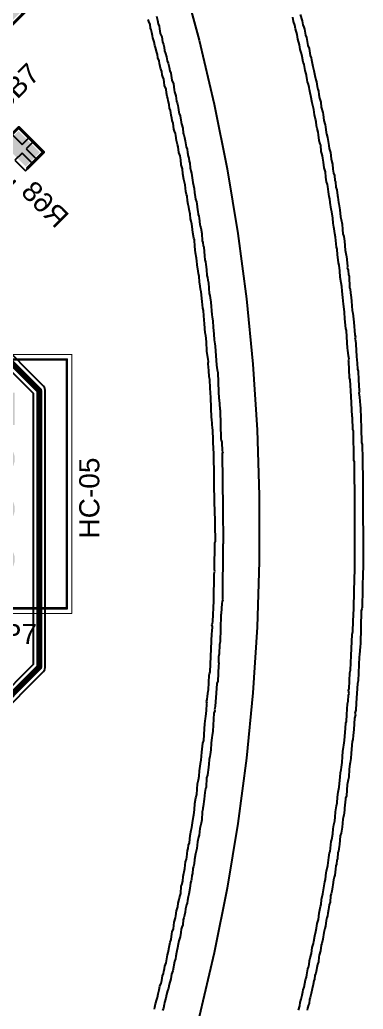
# Model space of a CAD drawing. Header units: millimetres. Extents: x 95 to 305, y 96 to 295.
# Drawn here: x 287.78 to 304.92, y 176.05 to 225.35 of the extents above; entities that cross this region are included whole.
import ezdxf

# ---------------------------------------------------------------- set-up
doc = ezdxf.new("R2010")
doc.units = ezdxf.units.MM
for name, color, linetype in [('BottomLayer', 5, 'Continuous'), ('BottomOverlay', 54, 'Continuous'), ('BottomPaste', 16, 'Continuous'), ('BottomSolder', 6, 'Continuous'), ('Mechanical13', 56, 'Continuous'), ('Mechanical15', 56, 'Continuous'), ('MultiLayer', 9, 'Continuous'), ('PadHoleLayer', 156, 'Continuous'), ('TopLayer', 1, 'Continuous'), ('TopOverlay', 2, 'Continuous'), ('TopPaste', 8, 'Continuous'), ('TopSolder', 216, 'Continuous')]:
    doc.layers.add(name, color=color, linetype=linetype)
doc.styles.add('Arial', font='arial.ttf', dxfattribs={"height": 0.2})

# ---------------------------------------------------------------- blocks, each defined once
blk = doc.blocks.new('JST_XH_4_45')
at = {"layer": 'BottomLayer'}
blk.add_hatch(color=5, dxfattribs=at).paths.add_polyline_path([(-4.504, 0.229), (-2.996, 0.229), (-2.996, -1.279), (-4.504, -1.279)])
h = blk.add_hatch(color=5, dxfattribs=at)
edge = h.paths.add_edge_path()
edge.add_arc((-1.25, -0.525), 0.754, 0, 360)
h = blk.add_hatch(color=5, dxfattribs=at)
edge = h.paths.add_edge_path()
edge.add_arc((1.25, -0.525), 0.754, 0, 360)
h = blk.add_hatch(color=5, dxfattribs=at)
edge = h.paths.add_edge_path()
edge.add_arc((3.75, -0.525), 0.754, 0, 360)
at = {"layer": 'BottomSolder'}
blk.add_hatch(color=6, dxfattribs=at).paths.add_polyline_path([(-4.554, 0.279), (-2.946, 0.279), (-2.946, -1.329), (-4.554, -1.329)])
h = blk.add_hatch(color=6, dxfattribs=at)
edge = h.paths.add_edge_path()
edge.add_arc((-1.25, -0.525), 0.804, 0, 360)
h = blk.add_hatch(color=6, dxfattribs=at)
edge = h.paths.add_edge_path()
edge.add_arc((1.25, -0.525), 0.804, 0, 360)
h = blk.add_hatch(color=6, dxfattribs=at)
edge = h.paths.add_edge_path()
edge.add_arc((3.75, -0.525), 0.804, 0, 360)
at = {"layer": 'MultiLayer'}
h = blk.add_hatch(color=9, dxfattribs=at)
edge = h.paths.add_edge_path()
edge.add_arc((-1.25, -0.525), 0.754, 0, 360)
h = blk.add_hatch(color=9, dxfattribs=at)
edge = h.paths.add_edge_path()
edge.add_arc((1.25, -0.525), 0.754, 0, 360)
h = blk.add_hatch(color=9, dxfattribs=at)
edge = h.paths.add_edge_path()
edge.add_arc((3.75, -0.525), 0.754, 0, 360)
at = {"layer": 'PadHoleLayer'}
h = blk.add_hatch(color=156, dxfattribs=at)
edge = h.paths.add_edge_path()
edge.add_arc((-3.75, -0.525), 0.5, 0, 360)
h = blk.add_hatch(color=156, dxfattribs=at)
edge = h.paths.add_edge_path()
edge.add_arc((-1.25, -0.525), 0.5, 0, 360)
h = blk.add_hatch(color=156, dxfattribs=at)
edge = h.paths.add_edge_path()
edge.add_arc((1.25, -0.525), 0.5, 0, 360)
h = blk.add_hatch(color=156, dxfattribs=at)
edge = h.paths.add_edge_path()
edge.add_arc((3.75, -0.525), 0.5, 0, 360)
at = {"layer": 'TopLayer'}
blk.add_hatch(color=1, dxfattribs=at).paths.add_polyline_path([(-4.504, 0.229), (-2.996, 0.229), (-2.996, -1.279), (-4.504, -1.279)])
h = blk.add_hatch(color=1, dxfattribs=at)
edge = h.paths.add_edge_path()
edge.add_arc((-1.25, -0.525), 0.754, 0, 360)
h = blk.add_hatch(color=1, dxfattribs=at)
edge = h.paths.add_edge_path()
edge.add_arc((1.25, -0.525), 0.754, 0, 360)
h = blk.add_hatch(color=1, dxfattribs=at)
edge = h.paths.add_edge_path()
edge.add_arc((3.75, -0.525), 0.754, 0, 360)
at = {"layer": 'TopSolder'}
blk.add_hatch(color=216, dxfattribs=at).paths.add_polyline_path([(-4.554, 0.279), (-2.946, 0.279), (-2.946, -1.329), (-4.554, -1.329)])
h = blk.add_hatch(color=216, dxfattribs=at)
edge = h.paths.add_edge_path()
edge.add_arc((-1.25, -0.525), 0.804, 0, 360)
h = blk.add_hatch(color=216, dxfattribs=at)
edge = h.paths.add_edge_path()
edge.add_arc((1.25, -0.525), 0.804, 0, 360)
h = blk.add_hatch(color=216, dxfattribs=at)
edge = h.paths.add_edge_path()
edge.add_arc((3.75, -0.525), 0.804, 0, 360)
at = {"layer": 'Mechanical13', "const_width": 0.127}
for points in [[(-6.2, -2.875), (-6.2, 2.875)], [(6.2, 2.875), (-6.2, 2.875)], [(6.2, -2.875), (6.2, 2.875)], [(6.2, -2.875), (-6.2, -2.875)]]:
    blk.add_lwpolyline(points, dxfattribs=at)
at = {"layer": 'Mechanical13'}
for points, const_width in [([(-6.232, 2.875, 1), (-6.168, 2.875, 1)], 0.0635), ([(-6.232, 2.875, 1), (-6.168, 2.875, 1)], 0.0635), ([(6.168, 2.875, 1), (6.232, 2.875, 1)], 0.0635), ([(6.168, 2.875, 1), (6.232, 2.875, 1)], 0.0635), ([(-6.85, -0.525, 1), (-7.05, -0.525, 1)], 0.2), ([(-7.1, -0.525, 1), (-7, -0.525, 1)], 0.1), ([(-6.9, -0.525, 1), (-6.8, -0.525, 1)], 0.1), ([(-6.232, -2.875, 1), (-6.168, -2.875, 1)], 0.0635), ([(-6.232, -2.875, 1), (-6.168, -2.875, 1)], 0.0635), ([(6.168, -2.875, 1), (6.232, -2.875, 1)], 0.0635), ([(6.168, -2.875, 1), (6.232, -2.875, 1)], 0.0635)]:
    blk.add_lwpolyline(points, format="xyb", close=True, dxfattribs=dict(at, const_width=const_width))
at = {"layer": 'Mechanical15', "const_width": 0.05}
for points in [[(-6.45, -3.125), (-6.45, 3.125)], [(6.45, 3.125), (-6.45, 3.125)], [(6.45, -3.125), (6.45, 3.125)], [(6.45, -3.125), (-6.45, -3.125)]]:
    blk.add_lwpolyline(points, dxfattribs=at)
at = {"layer": 'Mechanical15', "const_width": 0.025}
for points in [[(-6.462, 3.125, 1), (-6.438, 3.125, 1)], [(-6.462, 3.125, 1), (-6.438, 3.125, 1)], [(6.438, 3.125, 1), (6.463, 3.125, 1)], [(6.438, 3.125, 1), (6.463, 3.125, 1)], [(-6.462, -3.125, 1), (-6.438, -3.125, 1)], [(-6.462, -3.125, 1), (-6.438, -3.125, 1)], [(6.438, -3.125, 1), (6.463, -3.125, 1)], [(6.438, -3.125, 1), (6.463, -3.125, 1)]]:
    blk.add_lwpolyline(points, format="xyb", close=True, dxfattribs=at)
at = {"layer": 'TopOverlay', "const_width": 0.127}
for points in [[(-6.2, -2.875), (-6.2, 2.875)], [(6.2, 2.875), (-6.2, 2.875)], [(6.2, -2.875), (6.2, 2.875)], [(6.2, -2.875), (-6.2, -2.875)]]:
    blk.add_lwpolyline(points, dxfattribs=at)
at = {"layer": 'TopOverlay'}
for points, const_width in [([(-6.232, 2.875, 1), (-6.168, 2.875, 1)], 0.0635), ([(-6.232, 2.875, 1), (-6.168, 2.875, 1)], 0.0635), ([(6.168, 2.875, 1), (6.232, 2.875, 1)], 0.0635), ([(6.168, 2.875, 1), (6.232, 2.875, 1)], 0.0635), ([(-6.85, -0.525, 1), (-7.05, -0.525, 1)], 0.2), ([(-7.1, -0.525, 1), (-7, -0.525, 1)], 0.1), ([(-6.9, -0.525, 1), (-6.8, -0.525, 1)], 0.1), ([(-6.232, -2.875, 1), (-6.168, -2.875, 1)], 0.0635), ([(-6.232, -2.875, 1), (-6.168, -2.875, 1)], 0.0635), ([(6.168, -2.875, 1), (6.232, -2.875, 1)], 0.0635), ([(6.168, -2.875, 1), (6.232, -2.875, 1)], 0.0635)]:
    blk.add_lwpolyline(points, format="xyb", close=True, dxfattribs=dict(at, const_width=const_width))
blk = doc.blocks.new('PTS636_SP43_LFS_71')
at = {"layer": 'BottomLayer'}
h = blk.add_hatch(color=5, dxfattribs=at)
edge = h.paths.add_edge_path()
edge.add_arc((-4.4, 0.5), 0.5, 90, 180)
edge.add_line((-4.9, 0.5), (-4.9, -0.5))
edge.add_arc((-4.4, -0.5), 0.5, 180, 270)
edge.add_line((-4.4, -1), (-3.4, -1))
edge.add_arc((-3.4, -0.5), 0.5, 270, 360)
edge.add_line((-2.9, -0.5), (-2.9, 0.5))
edge.add_arc((-3.4, 0.5), 0.5, 0, 90)
edge.add_line((-3.4, 1), (-4.4, 1))
h = blk.add_hatch(color=5, dxfattribs=at)
edge = h.paths.add_edge_path()
edge.add_arc((3.4, 0.5), 0.5, 90, 180)
edge.add_line((2.9, 0.5), (2.9, -0.5))
edge.add_arc((3.4, -0.5), 0.5, 180, 270)
edge.add_line((3.4, -1), (4.4, -1))
edge.add_arc((4.4, -0.5), 0.5, 270, 360)
edge.add_line((4.9, -0.5), (4.9, 0.5))
edge.add_arc((4.4, 0.5), 0.5, 0, 90)
edge.add_line((4.4, 1), (3.4, 1))
at = {"layer": 'BottomSolder'}
h = blk.add_hatch(color=6, dxfattribs=at)
edge = h.paths.add_edge_path()
edge.add_arc((-4.4, 0.5), 0.55, 90, 180)
edge.add_line((-4.95, 0.5), (-4.95, -0.5))
edge.add_arc((-4.4, -0.5), 0.55, 180, 270)
edge.add_line((-4.4, -1.05), (-3.4, -1.05))
edge.add_arc((-3.4, -0.5), 0.55, 270, 360)
edge.add_line((-2.85, -0.5), (-2.85, 0.5))
edge.add_arc((-3.4, 0.5), 0.55, 0, 90)
edge.add_line((-3.4, 1.05), (-4.4, 1.05))
h = blk.add_hatch(color=6, dxfattribs=at)
edge = h.paths.add_edge_path()
edge.add_arc((3.4, 0.5), 0.55, 90, 180)
edge.add_line((2.85, 0.5), (2.85, -0.5))
edge.add_arc((3.4, -0.5), 0.55, 180, 270)
edge.add_line((3.4, -1.05), (4.4, -1.05))
edge.add_arc((4.4, -0.5), 0.55, 270, 360)
edge.add_line((4.95, -0.5), (4.95, 0.5))
edge.add_arc((4.4, 0.5), 0.55, 0, 90)
edge.add_line((4.4, 1.05), (3.4, 1.05))
at = {"layer": 'MultiLayer'}
h = blk.add_hatch(color=9, dxfattribs=at)
edge = h.paths.add_edge_path()
edge.add_arc((-4.4, 0.5), 0.5, 90, 180)
edge.add_line((-4.9, 0.5), (-4.9, -0.5))
edge.add_arc((-4.4, -0.5), 0.5, 180, 270)
edge.add_line((-4.4, -1), (-3.4, -1))
edge.add_arc((-3.4, -0.5), 0.5, 270, 360)
edge.add_line((-2.9, -0.5), (-2.9, 0.5))
edge.add_arc((-3.4, 0.5), 0.5, 0, 90)
edge.add_line((-3.4, 1), (-4.4, 1))
h = blk.add_hatch(color=9, dxfattribs=at)
edge = h.paths.add_edge_path()
edge.add_arc((3.4, 0.5), 0.5, 90, 180)
edge.add_line((2.9, 0.5), (2.9, -0.5))
edge.add_arc((3.4, -0.5), 0.5, 180, 270)
edge.add_line((3.4, -1), (4.4, -1))
edge.add_arc((4.4, -0.5), 0.5, 270, 360)
edge.add_line((4.9, -0.5), (4.9, 0.5))
edge.add_arc((4.4, 0.5), 0.5, 0, 90)
edge.add_line((4.4, 1), (3.4, 1))
at = {"layer": 'PadHoleLayer'}
h = blk.add_hatch(color=156, dxfattribs=at)
edge = h.paths.add_edge_path()
edge.add_arc((-3.9, 0), 0.25, 0, 360)
h = blk.add_hatch(color=156, dxfattribs=at)
edge = h.paths.add_edge_path()
edge.add_arc((3.9, 0), 0.25, 0, 360)
at = {"layer": 'TopLayer'}
h = blk.add_hatch(color=1, dxfattribs=at)
edge = h.paths.add_edge_path()
edge.add_arc((-4.4, 0.5), 0.5, 90, 180)
edge.add_line((-4.9, 0.5), (-4.9, -0.5))
edge.add_arc((-4.4, -0.5), 0.5, 180, 270)
edge.add_line((-4.4, -1), (-3.4, -1))
edge.add_arc((-3.4, -0.5), 0.5, 270, 360)
edge.add_line((-2.9, -0.5), (-2.9, 0.5))
edge.add_arc((-3.4, 0.5), 0.5, 0, 90)
edge.add_line((-3.4, 1), (-4.4, 1))
h = blk.add_hatch(color=1, dxfattribs=at)
edge = h.paths.add_edge_path()
edge.add_arc((3.4, 0.5), 0.5, 90, 180)
edge.add_line((2.9, 0.5), (2.9, -0.5))
edge.add_arc((3.4, -0.5), 0.5, 180, 270)
edge.add_line((3.4, -1), (4.4, -1))
edge.add_arc((4.4, -0.5), 0.5, 270, 360)
edge.add_line((4.9, -0.5), (4.9, 0.5))
edge.add_arc((4.4, 0.5), 0.5, 0, 90)
edge.add_line((4.4, 1), (3.4, 1))
at = {"layer": 'TopSolder'}
h = blk.add_hatch(color=216, dxfattribs=at)
edge = h.paths.add_edge_path()
edge.add_arc((-4.4, 0.5), 0.55, 90, 180)
edge.add_line((-4.95, 0.5), (-4.95, -0.5))
edge.add_arc((-4.4, -0.5), 0.55, 180, 270)
edge.add_line((-4.4, -1.05), (-3.4, -1.05))
edge.add_arc((-3.4, -0.5), 0.55, 270, 360)
edge.add_line((-2.85, -0.5), (-2.85, 0.5))
edge.add_arc((-3.4, 0.5), 0.55, 0, 90)
edge.add_line((-3.4, 1.05), (-4.4, 1.05))
h = blk.add_hatch(color=216, dxfattribs=at)
edge = h.paths.add_edge_path()
edge.add_arc((3.4, 0.5), 0.55, 90, 180)
edge.add_line((2.85, 0.5), (2.85, -0.5))
edge.add_arc((3.4, -0.5), 0.55, 180, 270)
edge.add_line((3.4, -1.05), (4.4, -1.05))
edge.add_arc((4.4, -0.5), 0.55, 270, 360)
edge.add_line((4.95, -0.5), (4.95, 0.5))
edge.add_arc((4.4, 0.5), 0.55, 0, 90)
edge.add_line((4.4, 1.05), (3.4, 1.05))
at = {"layer": 'TopOverlay', "const_width": 0.1}
for points in [[(-2.9, 1.8), (-3, 1.7)], [(-3, 1.7), (-3, -1.7)], [(2.9, 1.8), (-2.9, 1.8)], [(2.9, 1.8), (3, 1.7)], [(3, 1.7), (3, -1.7)], [(-1.25, 0.65), (-1.3, 0.6)], [(-1.3, 0.6), (-1.3, -0.6)], [(1.25, 0.65), (-1.25, 0.65)], [(1.25, 0.65), (1.3, 0.6)], [(1.3, 0.6), (1.3, -0.6)], [(-4, 0.3), (-4, 0)], [(-3, 0.3), (-4, 0.3)], [(-4, 0), (-4, -0.3)], [(-0.1, 0.1), (0.1, -0.1)], [(0.1, 0.1), (-0.1, -0.1)], [(4, 0.3), (3, 0.3)], [(4, 0.3), (4, 0)], [(4, 0), (4, -0.3)], [(-3, -0.3), (-4, -0.3)], [(4, -0.3), (3, -0.3)], [(-1.3, -0.6), (-1.25, -0.65)], [(1.25, -0.65), (-1.25, -0.65)], [(1.3, -0.6), (1.25, -0.65)], [(-3, -1.7), (-2.9, -1.8)], [(2.9, -1.8), (-2.9, -1.8)], [(3, -1.7), (2.9, -1.8)]]:
    blk.add_lwpolyline(points, dxfattribs=at)
at = {"layer": 'TopOverlay', "const_width": 0.05}
for points in [[(-3.025, 1.7, 1), (-2.975, 1.7, 1)], [(-3.025, 1.7, 1), (-2.975, 1.7, 1)], [(-2.925, 1.8, 1), (-2.875, 1.8, 1)], [(-2.925, 1.8, 1), (-2.875, 1.8, 1)], [(2.875, 1.8, 1), (2.925, 1.8, 1)], [(2.875, 1.8, 1), (2.925, 1.8, 1)], [(2.975, 1.7, 1), (3.025, 1.7, 1)], [(2.975, 1.7, 1), (3.025, 1.7, 1)], [(-1.325, 0.6, 1), (-1.275, 0.6, 1)], [(-1.325, 0.6, 1), (-1.275, 0.6, 1)], [(-1.275, 0.65, 1), (-1.225, 0.65, 1)], [(-1.275, 0.65, 1), (-1.225, 0.65, 1)], [(1.225, 0.65, 1), (1.275, 0.65, 1)], [(1.225, 0.65, 1), (1.275, 0.65, 1)], [(1.275, 0.6, 1), (1.325, 0.6, 1)], [(1.275, 0.6, 1), (1.325, 0.6, 1)], [(-4.025, 0.3, 1), (-3.975, 0.3, 1)], [(-4.025, 0.3, 1), (-3.975, 0.3, 1)], [(-4.025, 0, 1), (-3.975, 0, 1)], [(-4.025, 0, 1), (-3.975, 0, 1)], [(-3.025, 0.3, 1), (-2.975, 0.3, 1)], [(-0.125, 0.1, 1), (-0.075, 0.1, 1)], [(0.075, 0.1, 1), (0.125, 0.1, 1)], [(2.975, 0.3, 1), (3.025, 0.3, 1)], [(3.975, 0.3, 1), (4.025, 0.3, 1)], [(3.975, 0.3, 1), (4.025, 0.3, 1)], [(3.975, 0, 1), (4.025, 0, 1)], [(3.975, 0, 1), (4.025, 0, 1)], [(-4.025, -0.3, 1), (-3.975, -0.3, 1)], [(-4.025, -0.3, 1), (-3.975, -0.3, 1)], [(-3.025, -0.3, 1), (-2.975, -0.3, 1)], [(-0.125, -0.1, 1), (-0.075, -0.1, 1)], [(0.075, -0.1, 1), (0.125, -0.1, 1)], [(2.975, -0.3, 1), (3.025, -0.3, 1)], [(3.975, -0.3, 1), (4.025, -0.3, 1)], [(3.975, -0.3, 1), (4.025, -0.3, 1)], [(-1.325, -0.6, 1), (-1.275, -0.6, 1)], [(-1.325, -0.6, 1), (-1.275, -0.6, 1)], [(-1.275, -0.65, 1), (-1.225, -0.65, 1)], [(-1.275, -0.65, 1), (-1.225, -0.65, 1)], [(1.225, -0.65, 1), (1.275, -0.65, 1)], [(1.225, -0.65, 1), (1.275, -0.65, 1)], [(1.275, -0.6, 1), (1.325, -0.6, 1)], [(1.275, -0.6, 1), (1.325, -0.6, 1)], [(-3.025, -1.7, 1), (-2.975, -1.7, 1)], [(-3.025, -1.7, 1), (-2.975, -1.7, 1)], [(-2.925, -1.8, 1), (-2.875, -1.8, 1)], [(-2.925, -1.8, 1), (-2.875, -1.8, 1)], [(2.875, -1.8, 1), (2.925, -1.8, 1)], [(2.875, -1.8, 1), (2.925, -1.8, 1)], [(2.975, -1.7, 1), (3.025, -1.7, 1)], [(2.975, -1.7, 1), (3.025, -1.7, 1)]]:
    blk.add_lwpolyline(points, format="xyb", close=True, dxfattribs=at)
blk = doc.blocks.new('RES0805_77')
at = {"layer": 'TopLayer'}
for points in [[(-1.388, 0.678), (-0.488, 0.678), (-0.488, -0.719), (-1.388, -0.719)], [(0.492, 0.678), (1.392, 0.678), (1.392, -0.719), (0.492, -0.719)]]:
    blk.add_hatch(color=1, dxfattribs=at).paths.add_polyline_path(points)
at = {"layer": 'TopPaste'}
for points in [[(-1.388, 0.678), (-0.488, 0.678), (-0.488, -0.719), (-1.388, -0.719)], [(0.492, 0.678), (1.392, 0.678), (1.392, -0.719), (0.492, -0.719)]]:
    blk.add_hatch(color=8, dxfattribs=at).paths.add_polyline_path(points)
at = {"layer": 'TopSolder'}
for points in [[(-1.438, 0.728), (-0.438, 0.728), (-0.438, -0.769), (-1.438, -0.769)], [(0.442, 0.728), (1.442, 0.728), (1.442, -0.769), (0.442, -0.769)]]:
    blk.add_hatch(color=216, dxfattribs=at).paths.add_polyline_path(points)
at = {"layer": 'TopOverlay', "const_width": 0.15}
for points in [[(-0.475, 0.85), (-1.575, 0.85)], [(-1.575, 0.825), (-1.575, -0.875)], [(1.575, 0.85), (0.475, 0.85)], [(1.575, 0.825), (1.575, -0.875)], [(-0.45, -0.9), (-1.575, -0.9)], [(1.575, -0.9), (0.475, -0.9)]]:
    blk.add_lwpolyline(points, dxfattribs=at)
at = {"layer": 'TopOverlay', "const_width": 0.075}
for points in [[(-1.613, 0.85, 1), (-1.538, 0.85, 1)], [(-1.613, 0.825, 1), (-1.538, 0.825, 1)], [(-0.513, 0.85, 1), (-0.437, 0.85, 1)], [(0.437, 0.85, 1), (0.513, 0.85, 1)], [(1.538, 0.85, 1), (1.613, 0.85, 1)], [(1.538, 0.825, 1), (1.613, 0.825, 1)], [(-1.613, -0.875, 1), (-1.538, -0.875, 1)], [(-1.613, -0.9, 1), (-1.538, -0.9, 1)], [(-0.487, -0.9, 1), (-0.412, -0.9, 1)], [(0.437, -0.9, 1), (0.513, -0.9, 1)], [(1.538, -0.875, 1), (1.613, -0.875, 1)], [(1.538, -0.9, 1), (1.613, -0.9, 1)]]:
    blk.add_lwpolyline(points, format="xyb", close=True, dxfattribs=at)
blk = doc.blocks.new('RES0805_B_80')
at = {"layer": 'BottomLayer'}
for points in [[(-1.388, 0.719), (-0.488, 0.719), (-0.488, -0.678), (-1.388, -0.678)], [(0.492, 0.719), (1.392, 0.719), (1.392, -0.678), (0.492, -0.678)]]:
    blk.add_hatch(color=5, dxfattribs=at).paths.add_polyline_path(points)
at = {"layer": 'BottomPaste'}
for points in [[(-1.388, 0.719), (-0.488, 0.719), (-0.488, -0.678), (-1.388, -0.678)], [(0.492, 0.719), (1.392, 0.719), (1.392, -0.678), (0.492, -0.678)]]:
    blk.add_hatch(color=16, dxfattribs=at).paths.add_polyline_path(points)
at = {"layer": 'BottomSolder'}
for points in [[(-1.438, 0.769), (-0.438, 0.769), (-0.438, -0.728), (-1.438, -0.728)], [(0.442, 0.769), (1.442, 0.769), (1.442, -0.728), (0.442, -0.728)]]:
    blk.add_hatch(color=6, dxfattribs=at).paths.add_polyline_path(points)
at = {"layer": 'BottomOverlay', "const_width": 0.15}
for points in [[(-0.45, 0.9), (-1.575, 0.9)], [(-1.575, -0.825), (-1.575, 0.875)], [(1.575, 0.9), (0.475, 0.9)], [(1.575, -0.825), (1.575, 0.875)], [(-0.475, -0.85), (-1.575, -0.85)], [(1.575, -0.85), (0.475, -0.85)]]:
    blk.add_lwpolyline(points, dxfattribs=at)
at = {"layer": 'BottomOverlay', "const_width": 0.075}
for points in [[(-1.613, 0.9, 1), (-1.538, 0.9, 1)], [(-1.613, 0.875, 1), (-1.538, 0.875, 1)], [(-0.487, 0.9, 1), (-0.412, 0.9, 1)], [(0.437, 0.9, 1), (0.513, 0.9, 1)], [(1.538, 0.9, 1), (1.613, 0.9, 1)], [(1.538, 0.875, 1), (1.613, 0.875, 1)], [(-1.613, -0.825, 1), (-1.538, -0.825, 1)], [(-1.613, -0.85, 1), (-1.538, -0.85, 1)], [(-0.513, -0.85, 1), (-0.437, -0.85, 1)], [(0.437, -0.85, 1), (0.513, -0.85, 1)], [(1.538, -0.825, 1), (1.613, -0.825, 1)], [(1.538, -0.85, 1), (1.613, -0.85, 1)]]:
    blk.add_lwpolyline(points, format="xyb", close=True, dxfattribs=at)

msp = doc.modelspace()

# ---------------------------------------------------------------- linework, layer by layer
at = {"layer": 'BottomLayer'}
for p, q in [((295.88, 227.497), (296.732, 224.332)), ((296.732, 224.332), (297.479, 221.141)), ((297.479, 221.141), (298.121, 217.927)), ((288.249, 219.49), (287.719, 220.019)), ((287.366, 219.666), (287.895, 219.136)), ((287.895, 219.136), (288.249, 219.49)), ((288.461, 219.278), (288.107, 218.924)), ((288.107, 218.924), (288.637, 218.395)), ((288.99, 218.749), (288.461, 219.278)), ((287.895, 218.712), (287.542, 218.359)), ((288.424, 218.183), (287.895, 218.712)), ((288.637, 218.395), (288.99, 218.749)), ((287.542, 218.359), (288.071, 217.829)), ((288.071, 217.829), (288.424, 218.183)), ((298.121, 217.927), (298.657, 214.694)), ((298.657, 214.694), (299.086, 211.445)), ((299.086, 211.445), (299.409, 208.184)), ((299.409, 208.184), (299.624, 204.914)), ((299.624, 204.914), (299.732, 201.639)), ((299.732, 201.639), (299.732, 198.361)), ((299.732, 198.361), (299.624, 195.086)), ((299.624, 195.086), (299.409, 191.816)), ((299.409, 191.816), (299.086, 188.555)), ((299.086, 188.555), (298.657, 185.306)), ((298.657, 185.306), (298.121, 182.073)), ((298.121, 182.073), (297.479, 178.859)), ((297.479, 178.859), (296.732, 175.668))]:
    msp.add_line(p, q, dxfattribs=at)
at = {"layer": 'BottomOverlay'}
for p, q in [((294.218, 225.27), (294.194, 225.367)), ((294.596, 225.526), (294.644, 225.331)), ((294.644, 225.331), (294.681, 225.148)), ((301.435, 225.258), (301.398, 225.489)), ((301.776, 225.623), (301.873, 225.307)), ((294.279, 225.112), (294.218, 225.27)), ((294.303, 224.941), (294.279, 225.112)), ((294.328, 224.844), (294.303, 224.941)), ((294.376, 224.722), (294.328, 224.844)), ((294.681, 225.148), (294.729, 225.027)), ((294.729, 225.027), (294.754, 224.905)), ((294.754, 224.905), (294.79, 224.674)), ((301.508, 225.088), (301.435, 225.258)), ((301.532, 224.893), (301.508, 225.088)), ((301.617, 224.613), (301.532, 224.893)), ((301.873, 225.307), (301.91, 225.1)), ((301.91, 225.1), (301.958, 224.978)), ((301.958, 224.978), (301.983, 224.881)), ((301.983, 224.881), (302.031, 224.589)), ((294.401, 224.552), (294.376, 224.722)), ((294.425, 224.455), (294.401, 224.552)), ((294.486, 224.248), (294.425, 224.455)), ((294.79, 224.674), (294.863, 224.503)), ((294.863, 224.503), (294.9, 224.248)), ((301.654, 224.382), (301.617, 224.613)), ((301.739, 224.102), (301.654, 224.382)), ((302.031, 224.589), (302.08, 224.467)), ((302.08, 224.467), (302.104, 224.37)), ((302.104, 224.37), (302.129, 224.175)), ((294.522, 224.065), (294.486, 224.248)), ((294.547, 223.968), (294.522, 224.065)), ((294.62, 223.725), (294.547, 223.968)), ((294.9, 224.248), (294.948, 224.126)), ((294.948, 224.126), (294.985, 223.992)), ((294.985, 223.992), (295.009, 223.798)), ((301.776, 223.871), (301.739, 224.102)), ((301.837, 223.664), (301.776, 223.871)), ((302.129, 224.175), (302.153, 224.077)), ((302.153, 224.077), (302.214, 223.919)), ((302.214, 223.919), (302.275, 223.566)), ((294.644, 223.627), (294.62, 223.725)), ((294.669, 223.457), (294.644, 223.627)), ((294.729, 223.299), (294.669, 223.457)), ((295.009, 223.798), (295.058, 223.676)), ((295.058, 223.676), (295.107, 223.505)), ((295.107, 223.505), (295.131, 223.311)), ((301.873, 223.53), (301.837, 223.664)), ((301.922, 223.238), (301.873, 223.53)), ((302.275, 223.566), (302.311, 223.457)), ((302.311, 223.457), (302.335, 223.359)), ((302.335, 223.359), (302.36, 223.189)), ((294.754, 223.177), (294.729, 223.299)), ((294.778, 223.031), (294.754, 223.177)), ((294.802, 222.933), (294.778, 223.031)), ((294.863, 222.775), (294.802, 222.933)), ((295.131, 223.311), (295.18, 223.189)), ((295.18, 223.189), (295.228, 222.994)), ((295.228, 222.994), (295.265, 222.812)), ((301.97, 223.116), (301.922, 223.238)), ((301.995, 222.921), (301.97, 223.116)), ((302.019, 222.824), (301.995, 222.921)), ((302.36, 223.189), (302.396, 223.031)), ((302.396, 223.031), (302.457, 222.824)), ((294.888, 222.605), (294.863, 222.775)), ((294.912, 222.508), (294.888, 222.605)), ((294.961, 222.386), (294.912, 222.508)), ((294.985, 222.24), (294.961, 222.386)), ((295.265, 222.812), (295.314, 222.69)), ((295.314, 222.69), (295.338, 222.568)), ((295.338, 222.568), (295.374, 222.337)), ((302.068, 222.654), (302.019, 222.824)), ((302.092, 222.581), (302.068, 222.654)), ((302.116, 222.362), (302.092, 222.581)), ((302.457, 222.824), (302.494, 222.568)), ((302.494, 222.568), (302.555, 222.362)), ((295.009, 222.069), (294.985, 222.24)), ((295.082, 221.899), (295.009, 222.069)), ((295.107, 221.704), (295.082, 221.899)), ((295.374, 222.337), (295.447, 222.167)), ((295.447, 222.167), (295.484, 221.863)), ((302.141, 222.264), (302.116, 222.362)), ((302.177, 222.13), (302.141, 222.264)), ((302.214, 221.972), (302.177, 222.13)), ((302.238, 221.875), (302.214, 221.972)), ((302.262, 221.704), (302.238, 221.875)), ((302.555, 222.362), (302.579, 222.264)), ((302.579, 222.264), (302.615, 222.033)), ((302.615, 222.033), (302.652, 221.899)), ((302.652, 221.899), (302.676, 221.802)), ((295.131, 221.534), (295.107, 221.704)), ((295.167, 221.424), (295.131, 221.534)), ((295.192, 221.327), (295.167, 221.424)), ((295.484, 221.863), (295.508, 221.765)), ((295.508, 221.765), (295.569, 221.558)), ((295.569, 221.558), (295.606, 221.303)), ((302.299, 221.57), (302.262, 221.704)), ((302.36, 221.218), (302.299, 221.57)), ((302.676, 221.802), (302.701, 221.631)), ((302.701, 221.631), (302.737, 221.449)), ((302.737, 221.449), (302.798, 221.242)), ((295.228, 221.12), (295.192, 221.327)), ((295.253, 220.95), (295.228, 221.12)), ((295.301, 220.828), (295.253, 220.95)), ((295.606, 221.303), (295.63, 221.205)), ((295.63, 221.205), (295.666, 221.072)), ((295.666, 221.072), (295.691, 220.974)), ((295.691, 220.974), (295.715, 220.755)), ((302.421, 221.011), (302.36, 221.218)), ((302.445, 220.889), (302.421, 221.011)), ((302.482, 220.609), (302.445, 220.889)), ((302.798, 221.242), (302.822, 220.998)), ((302.822, 220.998), (302.895, 220.731)), ((295.338, 220.597), (295.301, 220.828)), ((295.362, 220.451), (295.338, 220.597)), ((295.387, 220.329), (295.362, 220.451)), ((295.715, 220.755), (295.739, 220.682)), ((295.739, 220.682), (295.788, 220.56)), ((295.788, 220.56), (295.825, 220.256)), ((302.542, 220.402), (302.482, 220.609)), ((302.567, 220.28), (302.542, 220.402)), ((302.895, 220.731), (302.92, 220.633)), ((302.92, 220.633), (302.956, 220.329)), ((295.435, 220.207), (295.387, 220.329)), ((295.472, 219.903), (295.435, 220.207)), ((295.496, 219.806), (295.472, 219.903)), ((295.825, 220.256), (295.849, 220.159)), ((295.849, 220.159), (295.91, 219.952)), ((295.91, 219.952), (295.934, 219.708)), ((302.591, 220.061), (302.567, 220.28)), ((302.615, 219.94), (302.591, 220.061)), ((302.664, 219.745), (302.615, 219.94)), ((302.956, 220.329), (303.017, 220.122)), ((303.017, 220.122), (303.041, 220.025)), ((303.041, 220.025), (303.066, 219.733)), ((295.545, 219.684), (295.496, 219.806)), ((295.569, 219.587), (295.545, 219.684)), ((295.593, 219.343), (295.569, 219.587)), ((295.934, 219.708), (295.959, 219.611)), ((295.959, 219.611), (296.007, 219.489)), ((296.007, 219.489), (296.032, 219.319)), ((302.688, 219.623), (302.664, 219.745)), ((302.725, 219.343), (302.688, 219.623)), ((303.066, 219.733), (303.09, 219.66)), ((303.09, 219.66), (303.139, 219.489)), ((303.139, 219.489), (303.2, 219.088)), ((295.654, 219.137), (295.593, 219.343)), ((295.679, 219.015), (295.654, 219.137)), ((295.715, 218.735), (295.679, 219.015)), ((296.032, 219.319), (296.056, 219.222)), ((296.056, 219.222), (296.08, 219.027)), ((296.08, 219.027), (296.129, 218.905)), ((302.774, 219.173), (302.725, 219.343)), ((302.798, 219.1), (302.774, 219.173)), ((302.822, 218.784), (302.798, 219.1)), ((303.2, 219.088), (303.224, 218.942)), ((303.224, 218.942), (303.285, 218.735)), ((295.788, 218.565), (295.715, 218.735)), ((295.812, 218.37), (295.788, 218.565)), ((296.129, 218.905), (296.153, 218.735)), ((296.153, 218.735), (296.19, 218.552)), ((296.19, 218.552), (296.214, 218.455)), ((296.214, 218.455), (296.238, 218.309)), ((302.847, 218.686), (302.822, 218.784)), ((302.883, 218.577), (302.847, 218.686)), ((302.907, 218.455), (302.883, 218.577)), ((302.932, 218.26), (302.907, 218.455)), ((303.285, 218.735), (303.309, 218.419)), ((295.837, 218.126), (295.812, 218.37)), ((295.898, 217.92), (295.837, 218.126)), ((296.238, 218.309), (296.263, 218.212)), ((296.263, 218.212), (296.287, 217.968)), ((296.287, 217.968), (296.311, 217.822)), ((302.968, 217.98), (302.932, 218.26)), ((303.029, 217.774), (302.968, 217.98)), ((303.309, 218.419), (303.333, 218.345)), ((303.333, 218.345), (303.382, 218.151)), ((303.382, 218.151), (303.406, 217.907)), ((295.922, 217.676), (295.898, 217.92)), ((295.959, 217.396), (295.922, 217.676)), ((296.311, 217.822), (296.348, 217.713)), ((296.348, 217.713), (296.384, 217.481)), ((296.384, 217.481), (296.409, 217.238)), ((303.054, 217.506), (303.029, 217.774)), ((303.09, 217.275), (303.054, 217.506)), ((303.406, 217.907), (303.431, 217.713)), ((303.431, 217.713), (303.479, 217.591)), ((303.479, 217.591), (303.504, 217.348)), ((296.032, 217.129), (295.959, 217.396)), ((296.068, 216.8), (296.032, 217.129)), ((296.409, 217.238), (296.482, 216.946)), ((296.482, 216.946), (296.506, 216.751)), ((303.127, 217.141), (303.09, 217.275)), ((303.151, 217.043), (303.127, 217.141)), ((303.175, 216.776), (303.151, 217.043)), ((303.504, 217.348), (303.528, 217.275)), ((303.528, 217.275), (303.552, 217.007)), ((303.552, 217.007), (303.601, 216.885)), ((296.105, 216.642), (296.068, 216.8)), ((296.129, 216.569), (296.105, 216.642)), ((296.153, 216.325), (296.129, 216.569)), ((296.506, 216.751), (296.531, 216.532)), ((296.531, 216.532), (296.555, 216.41)), ((303.212, 216.544), (303.175, 216.776)), ((303.248, 216.435), (303.212, 216.544)), ((303.601, 216.885), (303.625, 216.593)), ((303.625, 216.593), (303.65, 216.52)), ((303.65, 216.52), (303.674, 216.252)), ((296.178, 216.155), (296.153, 216.325)), ((296.214, 216.021), (296.178, 216.155)), ((296.238, 215.899), (296.214, 216.021)), ((296.555, 216.41), (296.591, 216.277)), ((296.591, 216.277), (296.616, 216.179)), ((296.616, 216.179), (296.64, 215.887)), ((303.273, 216.24), (303.248, 216.435)), ((303.309, 215.912), (303.273, 216.24)), ((303.674, 216.252), (303.698, 216.179)), ((303.698, 216.179), (303.747, 215.887)), ((296.275, 215.668), (296.238, 215.899)), ((296.299, 215.425), (296.275, 215.668)), ((296.64, 215.887), (296.664, 215.814)), ((296.664, 215.814), (296.689, 215.644)), ((296.689, 215.644), (296.713, 215.571)), ((296.713, 215.571), (296.737, 215.473)), ((296.737, 215.473), (296.762, 215.157)), ((303.346, 215.778), (303.309, 215.912)), ((303.394, 215.461), (303.346, 215.778)), ((303.419, 215.218), (303.394, 215.461)), ((303.747, 215.887), (303.784, 215.534)), ((303.784, 215.534), (303.82, 215.4)), ((296.336, 215.315), (296.299, 215.425)), ((296.36, 215.169), (296.336, 215.315)), ((296.384, 215.047), (296.36, 215.169)), ((296.409, 214.755), (296.384, 215.047)), ((296.762, 215.157), (296.786, 215.084)), ((296.786, 215.084), (296.81, 214.987)), ((296.81, 214.987), (296.859, 214.695)), ((303.443, 215.023), (303.419, 215.218)), ((303.467, 214.926), (303.443, 215.023)), ((303.82, 215.4), (303.857, 215.169)), ((303.857, 215.169), (303.881, 214.901)), ((296.47, 214.476), (296.409, 214.755)), ((296.494, 214.378), (296.47, 214.476)), ((296.859, 214.695), (296.883, 214.329)), ((303.504, 214.695), (303.467, 214.926)), ((303.528, 214.524), (303.504, 214.695)), ((303.589, 214.025), (303.528, 214.524)), ((303.881, 214.901), (303.905, 214.682)), ((303.905, 214.682), (303.942, 214.549)), ((303.942, 214.549), (303.978, 214.317)), ((296.518, 214.062), (296.494, 214.378)), ((296.555, 213.733), (296.518, 214.062)), ((296.883, 214.329), (296.908, 214.256)), ((296.908, 214.256), (296.932, 214.086)), ((296.932, 214.086), (296.956, 214.013)), ((296.956, 214.013), (296.993, 213.587)), ((303.613, 213.928), (303.589, 214.025)), ((303.978, 214.317), (304.015, 213.867)), ((296.604, 213.465), (296.555, 213.733)), ((296.993, 213.587), (297.017, 213.392)), ((303.638, 213.636), (303.613, 213.928)), ((303.662, 213.392), (303.638, 213.636)), ((304.015, 213.867), (304.039, 213.794)), ((304.039, 213.794), (304.064, 213.624)), ((304.064, 213.624), (304.088, 213.551)), ((304.088, 213.551), (304.124, 213.076)), ((296.64, 213.015), (296.604, 213.465)), ((296.664, 212.942), (296.64, 213.015)), ((297.017, 213.392), (297.042, 213.295)), ((297.042, 213.295), (297.066, 213.149)), ((297.066, 213.149), (297.09, 212.906)), ((303.686, 213.246), (303.662, 213.392)), ((303.711, 213.125), (303.686, 213.246)), ((303.747, 212.845), (303.711, 213.125)), ((304.137, 213.064), (304.112, 212.991)), ((304.124, 213.076), (304.137, 213.064)), ((296.701, 212.711), (296.664, 212.942)), ((296.725, 212.565), (296.701, 212.711)), ((296.75, 212.297), (296.725, 212.565)), ((297.09, 212.906), (297.115, 212.614)), ((297.115, 212.614), (297.139, 212.516)), ((297.139, 212.516), (297.163, 212.37)), ((303.772, 212.528), (303.747, 212.845)), ((303.82, 212.236), (303.772, 212.528)), ((304.112, 212.991), (304.161, 212.869)), ((304.161, 212.869), (304.185, 212.65)), ((304.185, 212.65), (304.21, 212.577)), ((304.21, 212.577), (304.234, 211.993)), ((296.774, 212.078), (296.75, 212.297)), ((296.798, 211.932), (296.774, 212.078)), ((297.163, 212.37), (297.2, 212.236)), ((297.2, 212.236), (297.236, 211.713)), ((303.845, 212.066), (303.82, 212.236)), ((303.869, 211.822), (303.845, 212.066)), ((296.835, 211.798), (296.798, 211.932)), ((296.883, 211.311), (296.835, 211.798)), ((297.236, 211.713), (297.261, 211.616)), ((297.261, 211.616), (297.285, 211.494)), ((303.893, 211.506), (303.869, 211.822)), ((304.234, 211.993), (304.258, 211.92)), ((304.258, 211.92), (304.283, 211.749)), ((304.283, 211.749), (304.307, 211.506)), ((296.92, 210.983), (296.883, 211.311)), ((297.285, 211.494), (297.309, 211.275)), ((297.309, 211.275), (297.358, 210.642)), ((303.93, 211.177), (303.893, 211.506)), ((303.954, 211.056), (303.93, 211.177)), ((303.978, 210.788), (303.954, 211.056)), ((304.307, 211.506), (304.331, 211.336)), ((304.331, 211.336), (304.368, 210.861)), ((296.944, 210.861), (296.92, 210.983)), ((296.969, 210.593), (296.944, 210.861)), ((296.993, 210.204), (296.969, 210.593)), ((297.358, 210.642), (297.382, 210.545)), ((297.382, 210.545), (297.407, 210.326)), ((304.003, 210.447), (303.978, 210.788)), ((304.368, 210.861), (304.404, 210.727)), ((304.404, 210.727), (304.441, 210.277)), ((297.029, 209.754), (296.993, 210.204)), ((297.407, 210.326), (297.431, 210.034)), ((304.051, 209.961), (304.003, 210.447)), ((304.441, 210.277), (304.49, 209.644)), ((297.066, 209.62), (297.029, 209.754)), ((297.09, 209.303), (297.066, 209.62)), ((297.431, 210.034), (297.455, 209.693)), ((297.455, 209.693), (297.48, 209.401)), ((304.076, 209.863), (304.051, 209.961)), ((304.1, 209.547), (304.076, 209.863)), ((304.124, 208.987), (304.1, 209.547)), ((304.49, 209.644), (304.526, 209.535)), ((297.115, 208.841), (297.09, 209.303)), ((297.48, 209.401), (297.504, 209.206)), ((297.504, 209.206), (297.528, 209.084)), ((297.528, 209.084), (297.601, 208.135)), ((304.526, 209.535), (304.502, 209.437)), ((304.502, 209.437), (304.526, 209.364)), ((304.526, 209.364), (304.55, 209.194)), ((304.55, 209.194), (304.587, 208.573)), ((297.176, 208.415), (297.115, 208.841)), ((304.149, 208.89), (304.124, 208.987)), ((304.173, 208.598), (304.149, 208.89)), ((304.21, 208.439), (304.173, 208.598)), ((304.587, 208.573), (304.611, 208.232)), ((297.2, 208.318), (297.176, 208.415)), ((297.176, 208.245), (297.2, 208.318)), ((297.188, 208.208), (297.176, 208.245)), ((297.212, 207.867), (297.188, 208.208)), ((297.601, 208.135), (297.626, 207.916)), ((304.185, 208.366), (304.21, 208.439)), ((304.197, 208.33), (304.185, 208.366)), ((304.234, 207.514), (304.197, 208.33)), ((304.611, 208.232), (304.636, 207.94)), ((297.236, 207.551), (297.212, 207.867)), ((297.626, 207.916), (297.662, 207.782)), ((297.662, 207.782), (297.687, 206.809)), ((304.636, 207.94), (304.66, 207.843)), ((304.66, 207.843), (304.684, 207.405)), ((297.261, 207.429), (297.236, 207.551)), ((297.285, 206.991), (297.261, 207.429)), ((304.27, 207.405), (304.234, 207.514)), ((304.319, 206.577), (304.27, 207.405)), ((304.684, 207.405), (304.709, 206.869)), ((297.309, 206.529), (297.285, 206.991)), ((297.687, 206.809), (297.711, 206.492)), ((304.721, 206.833), (304.696, 206.76)), ((304.696, 206.76), (304.733, 206.553)), ((304.709, 206.869), (304.721, 206.833)), ((297.346, 205.519), (297.309, 206.529)), ((297.711, 206.492), (297.735, 206.419)), ((297.735, 206.419), (297.76, 205.957)), ((304.356, 205.592), (304.319, 206.577)), ((304.733, 206.553), (304.757, 206.139)), ((304.757, 206.139), (304.782, 205.993)), ((297.76, 205.957), (297.784, 205.884)), ((297.784, 205.884), (297.808, 204.472)), ((304.782, 205.993), (304.806, 204.995)), ((297.37, 205.446), (297.346, 205.519)), ((297.395, 204.983), (297.37, 205.446)), ((304.38, 205.519), (304.356, 205.592)), ((304.404, 204.934), (304.38, 205.519)), ((297.419, 204.91), (297.395, 204.983)), ((297.443, 203.888), (297.419, 204.91)), ((304.429, 204.861), (304.404, 204.934)), ((304.453, 203.401), (304.429, 204.861)), ((304.806, 204.995), (304.83, 204.289)), ((297.808, 204.472), (297.833, 204.399)), ((297.833, 204.399), (297.857, 204.302)), ((297.857, 204.302), (297.881, 203.863)), ((304.83, 204.289), (304.855, 204.192)), ((304.855, 204.192), (304.879, 203.462)), ((297.468, 203.815), (297.443, 203.888)), ((297.492, 201.113), (297.468, 203.815)), ((297.881, 203.863), (297.906, 203.815)), ((297.906, 203.815), (297.881, 203.742)), ((297.881, 203.742), (297.918, 201.004)), ((304.477, 203.328), (304.453, 203.401)), ((304.502, 201.089), (304.477, 203.328)), ((304.879, 203.462), (304.903, 202.342)), ((304.903, 202.342), (304.915, 197.949)), ((297.516, 201.04), (297.492, 201.113)), ((297.541, 199.361), (297.516, 201.04)), ((297.918, 201.004), (297.93, 199.263)), ((304.49, 197.985), (304.502, 201.064)), ((304.502, 201.064), (304.502, 201.089)), ((297.492, 197.949), (297.516, 199.288)), ((297.516, 199.288), (297.541, 199.361)), ((297.906, 199.19), (297.894, 196.476)), ((297.93, 199.263), (297.906, 199.19)), ((297.455, 196.403), (297.48, 197.742)), ((297.48, 197.742), (297.516, 197.876)), ((297.516, 197.876), (297.492, 197.949)), ((304.465, 196.89), (304.49, 197.985)), ((304.891, 197.876), (304.867, 196.075)), ((304.915, 197.949), (304.891, 197.876)), ((304.441, 196.014), (304.465, 196.89)), ((297.419, 195.369), (297.455, 196.403)), ((297.857, 196.27), (297.833, 195.758)), ((297.881, 196.367), (297.857, 196.27)), ((297.906, 196.44), (297.881, 196.367)), ((297.894, 196.476), (297.906, 196.44)), ((297.833, 195.758), (297.808, 195.685)), ((304.417, 195.381), (304.441, 196.014)), ((304.818, 195.904), (304.782, 194.262)), ((304.842, 196.002), (304.818, 195.904)), ((304.867, 196.075), (304.842, 196.002)), ((297.37, 195.199), (297.395, 195.272)), ((297.395, 195.272), (297.419, 195.369)), ((297.808, 195.685), (297.784, 194.347)), ((304.392, 194.87), (304.417, 195.381)), ((297.273, 192.862), (297.358, 194.773)), ((297.358, 194.773), (297.382, 194.87)), ((297.395, 195.126), (297.37, 195.199)), ((297.382, 194.87), (297.395, 195.126)), ((304.368, 194.724), (304.392, 194.87)), ((297.784, 194.347), (297.747, 194.213)), ((304.319, 193.677), (304.368, 194.724)), ((304.782, 194.262), (304.757, 194.116)), ((297.747, 194.213), (297.723, 193.75)), ((304.757, 194.116), (304.733, 193.702)), ((297.699, 193.604), (297.687, 193.349)), ((297.687, 193.349), (297.711, 193.276)), ((297.711, 193.276), (297.687, 193.178)), ((297.723, 193.75), (297.699, 193.604)), ((304.283, 192.935), (304.319, 193.677)), ((304.709, 193.604), (304.66, 192.412)), ((304.733, 193.702), (304.709, 193.604)), ((297.249, 192.765), (297.273, 192.862)), ((297.687, 193.178), (297.662, 192.4)), ((304.21, 192.01), (304.246, 192.801)), ((304.246, 192.801), (304.283, 192.935)), ((297.2, 191.961), (297.224, 192.692)), ((297.224, 192.692), (297.249, 192.765)), ((297.662, 192.4), (297.614, 192.278)), ((304.66, 192.412), (304.623, 192.278)), ((297.151, 191.645), (297.176, 191.888)), ((297.176, 191.888), (297.2, 191.961)), ((297.577, 191.803), (297.528, 191.146)), ((297.614, 192.278), (297.577, 191.803)), ((304.185, 191.937), (304.21, 192.01)), ((304.21, 191.767), (304.185, 191.937)), ((304.623, 192.278), (304.563, 191.292)), ((297.102, 191.377), (297.127, 191.475)), ((297.127, 191.304), (297.102, 191.377)), ((297.115, 191.268), (297.127, 191.304)), ((297.127, 191.475), (297.151, 191.645)), ((304.124, 191.268), (304.161, 191.402)), ((304.161, 191.402), (304.185, 191.694)), ((304.185, 191.694), (304.21, 191.767)), ((297.066, 190.635), (297.09, 190.927)), ((297.09, 190.927), (297.115, 191.268)), ((297.516, 190.915), (297.468, 190.793)), ((297.504, 191.049), (297.492, 190.988)), ((297.492, 190.988), (297.516, 190.915)), ((297.528, 191.146), (297.504, 191.049)), ((304.1, 190.732), (304.124, 191.268)), ((304.514, 190.854), (304.502, 190.793)), ((304.538, 190.951), (304.514, 190.854)), ((304.563, 191.292), (304.538, 190.951)), ((297.017, 190.27), (297.042, 190.538)), ((297.042, 190.538), (297.066, 190.635)), ((297.468, 190.793), (297.431, 190.197)), ((304.051, 190.294), (304.076, 190.392)), ((304.076, 190.392), (304.1, 190.732)), ((304.477, 190.55), (304.441, 189.978)), ((304.526, 190.72), (304.477, 190.55)), ((304.502, 190.793), (304.526, 190.72)), ((296.956, 189.43), (296.993, 190.026)), ((296.993, 190.026), (297.017, 190.27)), ((297.407, 189.905), (297.382, 189.686)), ((297.431, 190.197), (297.407, 189.905)), ((303.978, 189.442), (304.027, 190.051)), ((304.027, 190.051), (304.051, 190.294)), ((304.441, 189.978), (304.417, 189.686)), ((296.92, 189.296), (296.956, 189.43)), ((297.358, 189.588), (297.334, 189.296)), ((297.382, 189.686), (297.358, 189.588)), ((303.954, 189.199), (303.978, 189.442)), ((304.368, 189.394), (304.319, 188.809)), ((304.392, 189.491), (304.368, 189.394)), ((304.417, 189.686), (304.392, 189.491)), ((296.835, 188.457), (296.871, 188.858)), ((296.871, 188.858), (296.92, 189.296)), ((297.309, 188.98), (297.285, 188.736)), ((297.334, 189.296), (297.309, 188.98)), ((303.881, 188.639), (303.905, 188.883)), ((303.905, 188.883), (303.93, 189.102)), ((303.93, 189.102), (303.954, 189.199)), ((296.774, 188.152), (296.81, 188.384)), ((296.81, 188.384), (296.835, 188.457)), ((297.236, 188.493), (297.212, 188.25)), ((297.261, 188.639), (297.236, 188.493)), ((297.285, 188.736), (297.261, 188.639)), ((303.832, 188.104), (303.857, 188.347)), ((303.857, 188.347), (303.881, 188.639)), ((304.27, 188.347), (304.246, 188.25)), ((304.295, 188.542), (304.27, 188.347)), ((304.319, 188.809), (304.295, 188.542)), ((296.725, 187.666), (296.75, 187.933)), ((296.75, 187.933), (296.774, 188.152)), ((297.163, 187.86), (297.139, 187.714)), ((297.188, 187.958), (297.163, 187.86)), ((297.212, 188.25), (297.188, 187.958)), ((303.784, 187.836), (303.808, 187.982)), ((303.808, 187.982), (303.832, 188.104)), ((304.222, 188.006), (304.197, 187.617)), ((304.246, 188.25), (304.222, 188.006)), ((296.652, 187.276), (296.701, 187.471)), ((296.701, 187.471), (296.725, 187.666)), ((297.102, 187.58), (297.078, 187.118)), ((297.139, 187.714), (297.102, 187.58)), ((303.735, 187.3), (303.759, 187.617)), ((303.759, 187.617), (303.784, 187.836)), ((304.161, 187.483), (304.137, 187.313)), ((304.197, 187.617), (304.161, 187.483)), ((296.616, 186.753), (296.652, 187.276)), ((297.054, 187.045), (297.017, 186.838)), ((297.078, 187.118), (297.054, 187.045)), ((303.662, 186.862), (303.711, 187.106)), ((303.711, 187.106), (303.735, 187.3)), ((304.112, 187.24), (304.088, 186.68)), ((304.137, 187.313), (304.112, 187.24)), ((296.518, 186.29), (296.567, 186.582)), ((296.567, 186.582), (296.616, 186.753)), ((296.981, 186.509), (296.932, 186.144)), ((297.017, 186.838), (296.981, 186.509)), ((303.613, 186.327), (303.638, 186.619)), ((303.638, 186.619), (303.662, 186.862)), ((304.039, 186.558), (304.015, 186.315)), ((304.088, 186.68), (304.039, 186.558)), ((296.47, 185.731), (296.494, 185.974)), ((296.494, 185.974), (296.518, 186.29)), ((296.92, 186.01), (296.883, 185.877)), ((296.932, 186.144), (296.908, 186.071)), ((296.908, 186.071), (296.92, 186.01)), ((303.516, 185.621), (303.54, 185.889)), ((303.54, 185.889), (303.565, 186.083)), ((303.565, 186.083), (303.589, 186.181)), ((303.589, 186.181), (303.613, 186.327)), ((303.991, 186.242), (303.966, 185.804)), ((304.015, 186.315), (303.991, 186.242)), ((296.397, 185.341), (296.445, 185.658)), ((296.445, 185.658), (296.47, 185.731)), ((296.859, 185.487), (296.835, 185.317)), ((296.883, 185.877), (296.859, 185.487)), ((303.443, 185.232), (303.492, 185.426)), ((303.492, 185.426), (303.516, 185.621)), ((303.893, 185.511), (303.857, 185.11)), ((303.918, 185.585), (303.893, 185.511)), ((303.942, 185.731), (303.918, 185.585)), ((303.966, 185.804), (303.942, 185.731)), ((296.287, 184.696), (296.336, 184.964)), ((296.336, 184.964), (296.372, 185.098)), ((296.372, 185.098), (296.397, 185.341)), ((296.762, 185.049), (296.725, 184.72)), ((296.786, 185.122), (296.762, 185.049)), ((296.835, 185.317), (296.786, 185.122)), ((303.394, 184.793), (303.419, 185.037)), ((303.419, 185.037), (303.443, 185.232)), ((303.857, 185.11), (303.808, 184.818)), ((296.251, 184.343), (296.287, 184.696)), ((296.701, 184.623), (296.652, 184.38)), ((296.725, 184.72), (296.701, 184.623)), ((303.285, 184.075), (303.321, 184.404)), ((303.321, 184.404), (303.346, 184.501)), ((303.346, 184.501), (303.394, 184.793)), ((303.772, 184.684), (303.735, 184.258)), ((303.808, 184.818), (303.772, 184.684)), ((296.117, 183.625), (296.153, 183.954)), ((296.153, 183.954), (296.178, 184.051)), ((296.178, 184.051), (296.202, 184.221)), ((296.202, 184.221), (296.251, 184.343)), ((296.616, 184.051), (296.543, 183.783)), ((296.652, 184.38), (296.616, 184.051)), ((303.26, 183.905), (303.285, 184.075)), ((303.674, 183.929), (303.65, 183.856)), ((303.711, 184.161), (303.674, 183.929)), ((303.735, 184.258), (303.711, 184.161)), ((296.056, 183.394), (296.092, 183.528)), ((296.092, 183.528), (296.117, 183.625)), ((296.506, 183.503), (296.482, 183.284)), ((296.543, 183.783), (296.506, 183.503)), ((303.151, 183.211), (303.175, 183.479)), ((303.175, 183.479), (303.2, 183.601)), ((303.2, 183.601), (303.236, 183.832)), ((303.236, 183.832), (303.26, 183.905)), ((303.601, 183.467), (303.577, 183.272)), ((303.625, 183.54), (303.601, 183.467)), ((303.65, 183.856), (303.625, 183.54)), ((295.934, 182.664), (296.019, 183.065)), ((296.019, 183.065), (296.056, 183.394)), ((296.421, 183.053), (296.397, 182.81)), ((296.445, 183.151), (296.421, 183.053)), ((296.482, 183.284), (296.445, 183.151)), ((303.066, 182.858), (303.09, 182.931)), ((303.09, 182.931), (303.151, 183.211)), ((303.528, 183.029), (303.492, 182.725)), ((303.552, 183.199), (303.528, 183.029)), ((303.577, 183.272), (303.552, 183.199)), ((295.91, 182.42), (295.934, 182.664)), ((296.324, 182.445), (296.299, 182.347)), ((296.348, 182.518), (296.324, 182.445)), ((296.372, 182.712), (296.348, 182.518)), ((296.397, 182.81), (296.372, 182.712)), ((302.993, 182.396), (303.041, 182.518)), ((303.041, 182.518), (303.066, 182.858)), ((303.431, 182.493), (303.406, 182.25)), ((303.467, 182.627), (303.431, 182.493)), ((303.492, 182.725), (303.467, 182.627)), ((295.812, 181.812), (295.837, 182.177)), ((295.837, 182.177), (295.861, 182.25)), ((295.861, 182.25), (295.91, 182.42)), ((296.263, 182.067), (296.214, 181.775)), ((296.299, 182.347), (296.263, 182.067)), ((302.907, 181.8), (302.932, 181.994)), ((302.932, 181.994), (302.993, 182.396)), ((303.382, 182.153), (303.346, 181.921)), ((303.406, 182.25), (303.382, 182.153)), ((295.691, 181.325), (295.727, 181.508)), ((295.727, 181.508), (295.752, 181.605)), ((295.752, 181.605), (295.788, 181.715)), ((295.788, 181.715), (295.812, 181.812)), ((296.153, 181.471), (296.129, 181.325)), ((296.178, 181.642), (296.153, 181.471)), ((296.214, 181.775), (296.178, 181.642)), ((302.81, 181.264), (302.834, 181.508)), ((302.834, 181.508), (302.907, 181.8)), ((303.285, 181.69), (303.26, 181.374)), ((303.309, 181.788), (303.285, 181.69)), ((303.346, 181.921), (303.309, 181.788)), ((295.569, 180.692), (295.606, 180.948)), ((295.606, 180.948), (295.666, 181.155)), ((295.666, 181.155), (295.691, 181.325)), ((296.056, 181.057), (296.032, 180.887)), ((296.105, 181.252), (296.056, 181.057)), ((296.129, 181.325), (296.105, 181.252)), ((302.737, 180.923), (302.786, 181.167)), ((302.786, 181.167), (302.81, 181.264)), ((303.175, 181.021), (303.151, 180.826)), ((303.212, 181.252), (303.175, 181.021)), ((303.26, 181.374), (303.212, 181.252)), ((295.484, 180.388), (295.545, 180.595)), ((295.545, 180.595), (295.569, 180.692)), ((295.934, 180.498), (295.91, 180.254)), ((295.959, 180.595), (295.934, 180.498)), ((295.995, 180.729), (295.959, 180.595)), ((296.032, 180.887), (295.995, 180.729)), ((302.615, 180.315), (302.676, 180.522)), ((302.676, 180.522), (302.713, 180.826)), ((302.713, 180.826), (302.737, 180.923)), ((303.066, 180.473), (303.029, 180.193)), ((303.102, 180.607), (303.066, 180.473)), ((303.127, 180.704), (303.102, 180.607)), ((303.151, 180.826), (303.127, 180.704)), ((295.387, 179.901), (295.447, 180.059)), ((295.447, 180.059), (295.484, 180.388)), ((295.837, 180.035), (295.812, 179.865)), ((295.861, 180.132), (295.837, 180.035)), ((295.91, 180.254), (295.861, 180.132)), ((302.555, 179.913), (302.579, 180.084)), ((302.579, 180.084), (302.615, 180.315)), ((303.005, 180.072), (302.944, 179.865)), ((303.029, 180.193), (303.005, 180.072)), ((295.289, 179.39), (295.326, 179.524)), ((295.326, 179.524), (295.362, 179.804)), ((295.362, 179.804), (295.387, 179.901)), ((295.776, 179.658), (295.715, 179.451)), ((295.812, 179.865), (295.776, 179.658)), ((302.457, 179.427), (302.494, 179.707)), ((302.494, 179.707), (302.555, 179.913)), ((302.907, 179.536), (302.847, 179.329)), ((302.944, 179.865), (302.907, 179.536)), ((295.204, 178.964), (295.228, 179.135)), ((295.228, 179.135), (295.289, 179.39)), ((295.654, 179.098), (295.618, 178.964)), ((295.691, 179.281), (295.654, 179.098)), ((295.715, 179.451), (295.691, 179.281)), ((302.335, 178.818), (302.372, 179.122)), ((302.372, 179.122), (302.433, 179.329)), ((302.433, 179.329), (302.457, 179.427)), ((302.822, 179.232), (302.786, 178.952)), ((302.847, 179.329), (302.822, 179.232)), ((295.082, 178.356), (295.143, 178.757)), ((295.143, 178.757), (295.18, 178.867)), ((295.18, 178.867), (295.204, 178.964)), ((295.545, 178.55), (295.496, 178.429)), ((295.569, 178.696), (295.545, 178.55)), ((295.593, 178.867), (295.569, 178.696)), ((295.618, 178.964), (295.593, 178.867)), ((302.238, 178.453), (302.275, 178.611)), ((302.275, 178.611), (302.335, 178.818)), ((302.701, 178.648), (302.676, 178.404)), ((302.725, 178.745), (302.701, 178.648)), ((302.786, 178.952), (302.725, 178.745)), ((294.973, 177.93), (294.997, 178.076)), ((294.997, 178.076), (295.021, 178.197)), ((295.021, 178.197), (295.082, 178.356)), ((295.496, 178.429), (295.423, 177.966)), ((302.104, 177.759), (302.153, 178.051)), ((302.153, 178.051), (302.177, 178.149)), ((302.177, 178.149), (302.214, 178.283)), ((302.214, 178.283), (302.238, 178.453)), ((302.628, 178.283), (302.555, 177.845)), ((302.676, 178.404), (302.628, 178.283)), ((294.863, 177.479), (294.9, 177.711)), ((294.9, 177.711), (294.948, 177.832)), ((294.948, 177.832), (294.973, 177.93)), ((295.314, 177.565), (295.228, 177.285)), ((295.35, 177.796), (295.314, 177.565)), ((295.423, 177.966), (295.35, 177.796)), ((301.97, 177.139), (302.031, 177.516)), ((302.031, 177.516), (302.08, 177.638)), ((302.08, 177.638), (302.104, 177.759)), ((302.482, 177.552), (302.457, 177.455)), ((302.506, 177.723), (302.482, 177.552)), ((302.555, 177.845), (302.506, 177.723)), ((294.681, 176.81), (294.742, 177.017)), ((294.742, 177.017), (294.766, 177.187)), ((294.766, 177.187), (294.827, 177.346)), ((294.827, 177.346), (294.863, 177.479)), ((295.204, 177.09), (295.155, 176.968)), ((295.228, 177.285), (295.204, 177.09)), ((301.897, 176.92), (301.922, 177.017)), ((301.922, 177.017), (301.97, 177.139)), ((302.36, 177.066), (302.323, 176.834)), ((302.421, 177.273), (302.36, 177.066)), ((302.457, 177.455), (302.421, 177.273)), ((294.559, 176.323), (294.62, 176.53)), ((294.62, 176.53), (294.644, 176.628)), ((294.644, 176.628), (294.681, 176.81)), ((295.07, 176.591), (295.009, 176.384)), ((295.107, 176.774), (295.07, 176.591)), ((295.155, 176.968), (295.107, 176.774)), ((301.776, 176.384), (301.824, 176.555)), ((301.824, 176.555), (301.873, 176.749)), ((301.873, 176.749), (301.897, 176.92)), ((302.238, 176.53), (302.214, 176.335)), ((302.262, 176.628), (302.238, 176.53)), ((302.323, 176.834), (302.262, 176.628)), ((294.498, 176.043), (294.522, 176.141)), ((294.522, 176.141), (294.559, 176.323)), ((294.948, 176.104), (294.9, 175.983)), ((294.985, 176.287), (294.948, 176.104)), ((295.009, 176.384), (294.985, 176.287)), ((301.69, 176.007), (301.751, 176.214)), ((301.751, 176.214), (301.776, 176.384)), ((302.141, 176.092), (302.116, 175.995)), ((302.189, 176.262), (302.141, 176.092)), ((302.214, 176.335), (302.189, 176.262))]:
    msp.add_line(p, q, dxfattribs=at)
at = {"layer": 'TopLayer'}
for p, q in [((295.88, 227.497), (296.732, 224.332)), ((296.732, 224.332), (297.479, 221.141)), ((297.479, 221.141), (298.121, 217.927)), ((298.121, 217.927), (298.657, 214.694)), ((298.657, 214.694), (299.086, 211.445)), ((288.966, 207.091), (283.344, 212.713)), ((283.001, 212.191), (288.444, 206.748)), ((299.086, 211.445), (299.409, 208.184)), ((299.409, 208.184), (299.624, 204.914)), ((289.033, 206.992), (288.966, 207.091)), ((288.966, 207.091), (288.966, 207.091)), ((288.444, 206.748), (288.444, 193.217)), ((289.056, 206.875), (289.033, 206.992)), ((289.056, 193.09), (289.056, 206.875)), ((289.056, 206.875), (289.056, 206.875)), ((299.624, 204.914), (299.732, 201.639)), ((299.732, 201.639), (299.732, 198.361)), ((299.732, 198.361), (299.624, 195.086)), ((299.624, 195.086), (299.409, 191.816)), ((249.76, 153.667), (288.966, 192.874)), ((288.444, 193.217), (285.633, 190.406)), ((288.966, 192.874), (289.033, 192.973)), ((288.966, 192.874), (288.966, 192.874)), ((289.033, 192.973), (289.056, 193.09)), ((299.409, 191.816), (299.086, 188.555)), ((299.086, 188.555), (298.657, 185.306)), ((298.657, 185.306), (298.121, 182.073)), ((298.121, 182.073), (297.479, 178.859)), ((297.479, 178.859), (296.732, 175.668))]:
    msp.add_line(p, q, dxfattribs=at)
at = {"layer": 'TopLayer', "const_width": 0.3}
for points in [[(283.128, 212.497), (288.75, 206.875)], [(288.75, 193.09), (288.75, 206.875)], [(238.785, 143.125), (288.75, 193.09)]]:
    msp.add_lwpolyline(points, dxfattribs=at)
at = {"layer": 'TopLayer', "const_width": 0.15}
for points in [[(288.675, 206.875, 1), (288.825, 206.875, 1)], [(288.675, 206.875, 1), (288.825, 206.875, 1)], [(288.675, 193.09, 1), (288.825, 193.09, 1)], [(288.675, 193.09, 1), (288.825, 193.09, 1)]]:
    msp.add_lwpolyline(points, format="xyb", close=True, dxfattribs=at)

# ---------------------------------------------------------------- block references
for name, p, rotation in [('PTS636_SP43_LFS_71', (283.3, 226), 135), ('RES0805_77', (286.865, 226.8), 135), ('RES0805_B_80', (287.218, 218.275), 225), ('JST_XH_4_45', (287.255, 202.221), 270)]:
    msp.add_blockref(name, p, dxfattribs=dict(rotation=rotation))

# ---------------------------------------------------------------- texts
at = {"layer": 'BottomOverlay', "style": 'Arial', "text_generation_flag": 2}
msp.add_text('R68', height=1, rotation=315, dxfattribs=at).set_placement((289.6, 214.9))
at = {"layer": 'TopOverlay', "style": 'Arial'}
for s, rotation, p in [('SB7', 45, (287, 220.7)), ('HC-05', 90, (291.75, 199.5))]:
    msp.add_text(s, height=1, rotation=rotation, dxfattribs=at).set_placement(p)
msp.add_text('XP7', height=1, dxfattribs=at).set_placement((286, 194.25))

doc.saveas('drawing.dxf')
